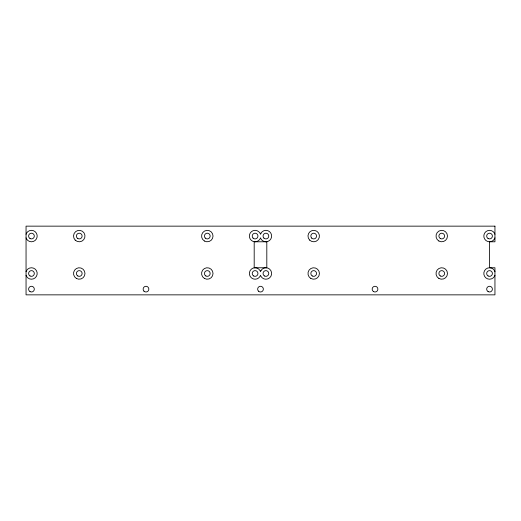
<?xml version="1.0" encoding="UTF-8"?>
<svg xmlns="http://www.w3.org/2000/svg" width="521" height="521" viewBox="0 0 521 521"><rect width="100%" height="100%" fill="white"/><g stroke="black" fill="none" stroke-linecap="round" stroke-linejoin="round"><path stroke-width="0.78" d="M26.05 234.287L26.499 233.2A5.724 5.724 0 0 1 35.141 231.676A5.724 5.724 0 0 1 35.141 240.448A5.724 5.724 0 0 1 26.499 238.924L26.05 237.837M26.05 271.715L26.499 270.62A5.724 5.724 0 0 1 35.141 269.096A5.724 5.724 0 0 1 35.141 277.869A5.724 5.724 0 0 1 26.499 276.345L26.05 275.257M494.95 237.837L494.501 238.924A5.724 5.724 0 0 1 485.859 240.448A5.724 5.724 0 0 1 485.859 231.676A5.724 5.724 0 0 1 494.501 233.2L494.95 234.287M494.95 275.257L494.501 276.345A5.724 5.724 0 0 1 485.859 277.869A5.724 5.724 0 0 1 485.859 269.096A5.724 5.724 0 0 1 494.501 270.62L494.95 271.715M260.949 233.2L260.5 234.287L260.051 233.2A5.724 5.724 0 0 0 251.409 231.676A5.724 5.724 0 0 0 251.409 240.448A5.724 5.724 0 0 0 260.051 238.924L260.5 237.837L260.949 238.924A5.724 5.724 0 0 0 269.591 240.448A5.724 5.724 0 0 0 269.591 231.676A5.724 5.724 0 0 0 260.949 233.2M260.949 270.62L260.5 271.715L260.051 270.62A5.724 5.724 0 0 0 251.409 269.096A5.724 5.724 0 0 0 251.409 277.869A5.724 5.724 0 0 0 260.051 276.345L260.5 275.257L260.949 276.345A5.724 5.724 0 0 0 269.591 277.869A5.724 5.724 0 0 0 269.591 269.096A5.724 5.724 0 0 0 260.949 270.62M494.95 226.147L26.05 226.147L26.05 294.853L494.95 294.853L494.95 267.761L489.538 267.761L489.538 241.79L494.95 241.79L494.95 226.147M266.811 241.79L254.189 241.79L254.189 267.761L266.811 267.761L266.811 241.79M488.105 275.967A2.866 2.866 0 0 0 492.404 273.486A2.866 2.866 0 0 0 488.105 271.005A2.866 2.866 0 0 0 488.105 275.967M488.105 238.54A2.866 2.866 0 0 0 492.404 236.065A2.866 2.866 0 0 0 488.105 233.584A2.866 2.866 0 0 0 488.105 238.54M309.656 240.109A5.724 5.724 0 0 0 319.236 237.543A5.724 5.724 0 0 0 312.222 230.529A5.724 5.724 0 0 0 309.656 240.109M310.842 278.442A5.724 5.724 0 0 0 319.425 273.486A5.724 5.724 0 0 0 310.842 268.523A5.724 5.724 0 0 0 310.842 278.442M373.59 291.61A2.866 2.866 0 0 0 377.881 289.129A2.866 2.866 0 0 0 373.59 286.648A2.866 2.866 0 0 0 373.59 291.61M488.105 291.61A2.866 2.866 0 0 0 492.404 289.129A2.866 2.866 0 0 0 488.105 286.648A2.866 2.866 0 0 0 488.105 291.61M258.475 291.154A2.866 2.866 0 0 0 263.268 289.871A2.866 2.866 0 0 0 259.758 286.368A2.866 2.866 0 0 0 258.475 291.154M438.884 241.021A5.724 5.724 0 0 0 447.474 236.065A5.724 5.724 0 0 0 438.884 231.103A5.724 5.724 0 0 0 438.884 241.021M204.434 278.442A5.724 5.724 0 0 0 213.024 273.486A5.724 5.724 0 0 0 204.434 268.523A5.724 5.724 0 0 0 204.434 278.442M76.392 278.442A5.724 5.724 0 0 0 84.975 273.486A5.724 5.724 0 0 0 76.392 268.523A5.724 5.724 0 0 0 76.392 278.442M30.029 238.54A2.866 2.866 0 0 0 34.321 236.065A2.866 2.866 0 0 0 30.029 233.584A2.866 2.866 0 0 0 30.029 238.54M30.029 275.967A2.866 2.866 0 0 0 34.321 273.486A2.866 2.866 0 0 0 30.029 271.005A2.866 2.866 0 0 0 30.029 275.967M75.206 240.109A5.724 5.724 0 0 0 84.786 237.543A5.724 5.724 0 0 0 77.772 230.529A5.724 5.724 0 0 0 75.206 240.109M204.434 241.021A5.724 5.724 0 0 0 213.024 236.065A5.724 5.724 0 0 0 204.434 231.103A5.724 5.724 0 0 0 204.434 241.021M205.274 238.09A2.866 2.866 0 0 0 210.061 236.801A2.866 2.866 0 0 0 206.557 233.297A2.866 2.866 0 0 0 205.274 238.09M77.818 238.54A2.866 2.866 0 0 0 82.116 236.065A2.866 2.866 0 0 0 77.818 233.584A2.866 2.866 0 0 0 77.818 238.54M77.818 275.967A2.866 2.866 0 0 0 82.116 273.486A2.866 2.866 0 0 0 77.818 271.005A2.866 2.866 0 0 0 77.818 275.967M438.884 278.442A5.724 5.724 0 0 0 447.474 273.486A5.724 5.724 0 0 0 438.884 268.523A5.724 5.724 0 0 0 438.884 278.442M205.867 275.967A2.866 2.866 0 0 0 210.158 273.486A2.866 2.866 0 0 0 205.867 271.005A2.866 2.866 0 0 0 205.867 275.967M143.959 291.154A2.866 2.866 0 0 0 148.745 289.871A2.866 2.866 0 0 0 145.242 286.368A2.866 2.866 0 0 0 143.959 291.154M30.029 291.61A2.866 2.866 0 0 0 34.321 289.129A2.866 2.866 0 0 0 30.029 286.648A2.866 2.866 0 0 0 30.029 291.61M312.268 275.967A2.866 2.866 0 0 0 316.566 273.486A2.866 2.866 0 0 0 312.268 271.005A2.866 2.866 0 0 0 312.268 275.967M311.675 238.09A2.866 2.866 0 0 0 316.468 236.801A2.866 2.866 0 0 0 312.958 233.297A2.866 2.866 0 0 0 311.675 238.09M440.317 238.54A2.866 2.866 0 0 0 444.608 236.065A2.866 2.866 0 0 0 440.317 233.584A2.866 2.866 0 0 0 440.317 238.54M440.317 275.967A2.866 2.866 0 0 0 444.608 273.486A2.866 2.866 0 0 0 440.317 271.005A2.866 2.866 0 0 0 440.317 275.967M264.479 275.967A2.866 2.866 0 0 0 268.771 273.486A2.866 2.866 0 0 0 264.479 271.005A2.866 2.866 0 0 0 264.479 275.967M253.063 238.09A2.866 2.866 0 0 0 257.856 236.801A2.866 2.866 0 0 0 254.346 233.297A2.866 2.866 0 0 0 253.063 238.09M263.887 238.09A2.866 2.866 0 0 0 268.673 236.801A2.866 2.866 0 0 0 265.169 233.297A2.866 2.866 0 0 0 263.887 238.09M253.655 275.967A2.866 2.866 0 0 0 257.954 273.486A2.866 2.866 0 0 0 253.655 271.005A2.866 2.866 0 0 0 253.655 275.967"/></g></svg>
